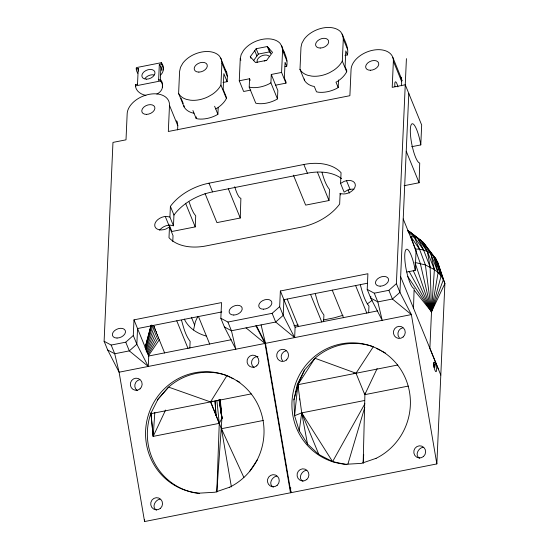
<?xml version="1.0" encoding="UTF-8"?>
<svg xmlns="http://www.w3.org/2000/svg" width="549" height="549" viewBox="0 0 549 549"><rect width="100%" height="100%" fill="white"/><g stroke="black" fill="none" stroke-linecap="round" stroke-linejoin="round"><path stroke-width="0.82" d="M299.493 399.94L299.514 398.917M363.164 463.088L364.948 392.974M216.807 491.952L219.264 423.354L216.889 400.523M290.716 487.67L290.483 492.782L144.572 521.55L119.099 372.201L107.666 349.974L104.111 341.272L112.964 142.404L126.009 139.83L127.169 113.691A22.097 14.377 -22.2 0 1 149.005 94.366A22.097 14.377 -22.2 0 1 169.49 105.346L177.794 125.7L177.608 129.921M145.904 95.402A13.526 9.834 2.6 0 1 135.507 85.898L135.569 84.594L137.525 84.21L138.224 68.501L136.262 68.92A13.526 9.834 2.6 0 0 137.833 73.278M136.262 68.92L136.324 67.616L161.337 62.682A13.526 9.834 2.6 0 1 162.991 70.148M133.99 319.847L148.745 355.999L148.278 366.451L136.845 344.223L133.29 335.521L133.99 319.847L221.535 302.588L220.842 318.262L224.39 326.964L235.83 349.191L231.458 330.752L227.904 322.043L220.842 318.262M158.963 80.353L158.627 80.051L159.327 64.343L161.282 63.986L161.337 62.682M160.315 79.921L160.905 66.724L159.327 64.343M156.856 94.078A13.526 9.834 2.6 0 0 160.528 80.971L160.583 79.66L158.627 80.051M144.572 521.55L144.648 519.841M169.49 105.346L168.323 131.492L349.891 95.698L351.058 69.551A22.097 14.377 -22.2 0 1 372.888 50.227A22.097 14.377 -22.2 0 1 393.372 61.207L401.683 81.561L401.491 85.781M159.635 230.161A9.525 6.197 -22.2 0 1 167.678 225.344L170.025 225.097L173.47 225.776L169.916 217.075L166.471 216.395L164.124 216.635A9.525 6.197 -22.2 0 0 154.715 224.966A9.525 6.197 -22.2 0 0 163.54 229.702L165.915 229.015L169.476 226.95L168.996 237.69A45.718 29.749 -22.2 0 0 206.211 245.89L301.051 227.19A45.718 29.749 -22.2 0 0 339.659 204.043L340.14 193.31L341.416 193.77A9.525 6.197 -22.2 0 0 354.956 187.168A9.525 6.197 -22.2 0 0 346.515 180.683L344.148 181.369L340.579 183.428L344.134 192.136L347.695 190.071L350.07 189.384A9.525 6.197 -22.2 0 1 353.899 189.24M169.916 217.075L170.396 206.342A45.718 29.749 -22.2 0 1 209.004 183.188L303.844 164.494A45.718 29.749 -22.2 0 1 341.059 172.695L340.579 183.428M194.01 113.204L192.047 112.806A23.641 15.386 -22.2 0 1 184.08 106.863L178.61 93.474L179.598 71.397L180.491 67.335L182.769 63.259A22.097 14.377 -22.2 0 1 219.415 56.039L221.364 59.271L221.913 63.053L220.924 85.129L226.394 98.518A23.641 15.386 -22.2 0 1 217.747 107.741L215.716 108.922M172.77 241.436L173.031 235.658L169.476 226.95M173.47 225.776L173.951 215.043L170.396 206.342M184.08 106.863L184.128 105.689M218.2 107.583L217.898 114.281L215.881 115.455A23.641 15.386 -22.2 0 1 198.148 118.948L196.192 118.557L196.268 116.882M226.394 98.518L226.442 97.345L223.168 89.309L223.862 73.635L227.142 81.671L222.997 82.487M227.142 81.671L227.375 76.448L226.826 72.667L225.296 70.121M250.776 90.084L243.639 91.491L239.268 80.778L240.249 58.702L241.148 54.639L243.427 50.57A22.097 14.377 -22.2 0 1 280.072 43.344L282.021 46.583L282.57 50.364L281.582 72.434L285.954 83.146L275.653 85.177M205.017 193.447L216.917 222.613L240.263 218.015L240.887 198.278A20.004 4.365 78.8 0 1 234.725 186.715M281.582 72.434L271.281 74.465L277.835 90.537L277.458 98.902L275.44 100.076A23.641 15.386 -22.2 0 1 257.707 103.569L255.759 103.178L249.205 87.119L249.575 78.747L239.268 80.778M277.458 98.902L270.904 82.837L271.281 74.465M285.954 83.146L286.008 81.973L284.368 77.958L285.068 62.284L286.708 66.299L285.048 66.628M286.708 66.299C288.342 58.702 283.902 52.203 281.328 45.43M280.361 290.991L295.115 327.149L294.648 337.594L283.215 315.366L279.661 306.665L280.361 290.991L367.905 273.731L367.212 289.405L370.76 298.107L382.2 320.335L377.822 301.895L374.274 293.193L367.212 289.405M299.994 69.414L300.982 47.338L301.875 43.275L304.153 39.199A22.097 14.377 -22.2 0 1 340.799 31.979L342.748 35.211L343.297 38.993L342.308 61.069L346.68 71.782A23.641 15.386 -22.2 0 1 338.04 81.005L336.002 82.185L338.191 87.538L336.173 88.718A23.641 15.386 -22.2 0 1 318.434 92.211L316.485 91.82L314.303 86.461L312.34 86.069A23.641 15.386 -22.2 0 1 304.366 80.127L299.994 69.414A23.641 15.386 -22.2 0 0 307.962 75.357L311.88 76.139A23.641 15.386 -22.2 0 0 329.613 72.646L333.668 70.293A23.641 15.386 -22.2 0 0 342.308 61.069M304.366 80.127L304.421 78.946M407.996 230.655L423.258 242.425L435.981 259.114L437.779 262.6L444.889 283.51L436.853 463.926L290.943 492.693L291.018 490.991M338.191 87.538L338.527 80.01M346.68 71.782L346.735 70.608L345.095 66.587L345.795 50.913L347.435 54.934L344.944 55.422M347.435 54.934C349.068 47.338 344.628 40.839 342.054 34.059M370.836 296.46L370.76 298.107L377.822 301.895L392.418 299.02L399.946 292.356L408.799 93.488M393.372 61.207L392.206 87.353L405.251 84.779L421.673 125.021L420.788 144.915L411.613 146.727M436.853 463.926L411.379 314.584L399.946 292.356L396.392 283.648L406.418 58.64M413.514 308.215L414.131 288.479A20.004 4.365 78.8 0 1 406.02 268.591A20.004 4.365 78.8 0 1 406.884 249.198A20.004 4.365 78.8 0 1 414.996 269.085L415.195 270.376L406.857 272.023M415.195 270.376L416.087 250.481L403.213 218.948M404.091 185.713L419.1 182.755L419.724 163.019A20.004 4.365 78.8 0 1 411.606 143.131A20.004 4.365 78.8 0 1 412.471 123.738A20.004 4.365 78.8 0 1 420.589 143.625L420.788 144.915M169.291 225.193L171.871 231.5L195.218 226.895L195.719 215.881L193.55 212.847L191.292 208.092L189.096 201.929M189.824 348.121L190.132 341.341C185.384 335.261 183.592 327.527 181.527 320.245M293.427 175.165L305.656 205.12L329.002 200.522L329.503 189.501C325.591 184.546 323.725 178.363 322.002 172.379M323.608 321.741L323.917 314.961C319.168 308.888 317.377 301.154 315.311 293.873M368.654 312.861L368.969 306.081C364.213 300.008 362.429 292.267 360.364 284.993M363.198 463.088L363.706 454.565M220.3 399.617L221.92 418.263L219.264 423.354L153.171 436.386L154.818 412.45M407.907 230.71L420.63 240.023L430.739 253.514L434.383 269.607L431.507 311.75L429.881 348.327L438.624 369.751M216.834 491.945L221.92 418.263L219.991 399.562M434.177 367.398L434.204 364.9L433.484 363.136L434.184 364.9L434.19 367.398M353.46 373.341L356.026 373.245L373.32 346.742A60.96 59.079 -72.8 0 0 314.954 358.25L304.482 370.115L297.867 384.712L294.587 415.703L299.212 430.759L307.495 444.004L318.88 454.545L331.829 461.249M138.224 68.501L138.17 68.92A11.618 8.448 2.6 0 0 138.65 71.109M137.47 84.594L137.525 84.21M299.212 430.759L301.724 412.882L297.867 384.712L314.954 358.25L356.026 373.245L364.769 394.669L408.271 386.091M419.978 239.892L423.258 242.425L433.621 256.067L438.075 272.62L431.507 311.75L414.481 290.524M297.874 388.019L298.718 383.84M364.447 400.523L301.724 412.882L294.587 415.703L293.941 399.857L297.318 384.314L304.482 370.115M145.265 347.332L151.05 325.468L145.135 347.421M193.55 329.976L195.314 321.968A61.09 39.754 -22.2 0 1 198.004 316.293M293.941 399.857L297.867 384.712L397.826 365.003M409.053 271.33L431.507 311.75L444.889 283.51C443.187 277.78 439.179 273.059 434.383 269.607L427.39 251.504L417.611 238.191L410.618 236.31L415.222 249.061C420.692 248.965 426.244 250.31 430.739 253.514C438.37 258.387 437.903 268.468 441.094 275.996L431.507 311.75L407.783 276.572M145.279 348.011L151.792 325.001M347.929 464.015L364.762 407.406M145.56 349.068L152.903 325.523M145.979 350.2L154.42 326.23M435.817 259.348L437.779 262.6L443.386 279.654L431.507 311.75L413.28 270.623M146.24 351.93L155.484 328.933M150.186 329.373L150.858 327.822M147.036 352.403L156.616 331.582M150.913 412.882L153.171 436.386L165.592 410.041M364.769 394.669L377.149 368.557M153.171 436.386L150.948 413.164L158.112 398.972L168.584 387.107A60.96 59.079 -72.8 0 1 226.95 375.598L229.997 377.177M147.557 353.515L157.481 334.643M346.844 464.66L332.591 461.647L364.886 403.735M148.004 354.702L158.537 337.093M226.95 375.598L210.521 401.93L221.453 428.707L243.873 477.445M249.788 471.193L257.357 459.836M148.34 355.93L159.368 339.659M250.282 56.725L256.157 48.731L267.281 46.535L272.537 52.34L266.663 60.335L255.539 62.531L250.282 56.725L250.907 58.256M253.46 60.733L258.339 54.083L269.463 51.894L270.739 53.301L268.557 47.941M157.371 400.056L168.584 387.107L210.521 401.93L212.937 401.072M104.111 341.272L111.172 345.06L125.762 342.185L133.29 335.521M227.904 322.043L272.132 313.328L279.661 306.665M374.274 293.193L388.864 290.311L396.392 283.648M270.904 82.837L268.886 84.011A23.641 15.386 -22.2 0 1 251.154 87.511L249.205 87.119M160.034 499.151C155.141 499.693 151.188 507.619 156.65 510.138M276.765 476.141C271.872 476.683 267.919 484.609 273.381 487.121M306.404 470.301C301.504 470.836 297.558 478.762 303.021 481.281M423.135 447.284C418.235 447.826 414.289 455.752 419.752 458.271M343.043 315.27L334.334 317.796L323.395 319.957M135.507 85.898L160.528 80.971M173.951 215.043A45.718 29.749 -22.2 0 1 212.552 191.896L307.399 173.196A45.718 29.749 -22.2 0 1 341.581 178.617M221.81 311.935L137.545 328.549L136.845 344.223L129.317 350.886L114.727 353.762L107.659 349.974M367.288 283.257L283.908 299.692L283.215 315.366L275.687 322.03L231.458 330.752L224.39 326.964M293.948 325.756L298.155 324.933M148.745 355.999L231.294 339.728M295.115 327.149L377.657 310.871M150.282 413.802L251.236 393.901M263.266 420.465L221.453 428.707L231.383 486.888M414.955 262.449L425.386 264.947L434.383 269.607M407.832 231.129L410.192 231.987L418.015 238.383M376.36 348.32L380.169 350.296M381.692 351.086L385.501 353.055M231.52 377.966L233.044 378.755M236.845 380.731L239.892 382.31M297.318 384.314L297.867 384.712M443.386 279.654L435.981 259.114L432.331 254.956M424.137 244.319L425.454 245.334L426.484 247.359M408.497 232.502L414.255 236.942L423.643 250.076L430.121 267.027L431.507 311.75L415.222 263.252M294.648 337.594L275.687 322.03L272.132 313.328M246.048 327.877L265.009 343.441L290.483 492.782M148.278 366.451L129.317 350.886L125.762 342.185M428.817 250.66L435.981 259.114M410.618 236.31L419.56 249.26L425.386 264.947L431.507 311.75L420.294 263.403L415.222 249.061M307.495 444.004L301.724 412.882L332.591 461.647M401.683 81.561L401.134 77.786L400.441 76.627L402.081 80.648L401.244 79.255M282.804 50.041L284.059 52.121M176.552 120.766L177.245 121.919L177.794 125.7M420.63 240.023L427.39 251.504L430.121 267.027M256.321 325.564L265.469 343.351L290.943 492.693M255.861 325.653L265.009 343.441L119.099 372.201L114.727 353.762L111.172 345.06M417.611 238.191L423.643 250.076M414.255 236.942L419.56 249.26M301.724 412.882L318.88 454.545M392.83 57.432L401.134 77.786M406.233 151.222L419.1 182.755M343.297 38.993L347.668 49.705M400.64 276.682L440.813 375.104M346.515 180.683L350.07 189.384M348.128 189.933L349.418 193.09M388.864 290.311L392.418 299.02L411.379 314.584L265.469 343.351L261.091 324.905M282.57 50.364L286.942 61.076M340.14 193.31L340.785 194.888M267.281 46.535L269.463 51.894M317.418 172.139L329.002 200.522M355.594 285.562L366.856 313.156M303.844 164.494L307.399 173.196M256.157 48.731L258.339 54.083M254.729 50.673L256.918 56.025M249.575 78.747L250.2 80.278M240.249 58.702L240.874 60.232M332.248 290.167L343.509 317.761M220.671 58.119L226.133 71.514M221.913 63.053L227.375 76.448M310.542 294.442L321.803 322.037M214.618 106.245L217.898 114.281M287.196 299.047L298.457 326.641M228.363 188.842L240.263 218.015M192.919 110.521L196.192 118.557M181.149 98.381L183.236 103.493M209.004 183.188L212.552 191.896M185.562 203.24L195.218 226.895M165.297 216.519L168.852 225.22M198.464 316.54L209.725 344.134M191.402 317.253L194.614 325.132M176.757 320.822L188.019 348.416M153.411 325.42L164.673 353.014M210.775 401.909L219.264 423.354M430.739 253.514L438.075 272.62M433.621 256.067L441.094 275.996M218.921 399.665L221.92 418.263L219.71 399.603M219.175 399.651L221.92 418.263L219.449 399.727M214.934 400.921L215.983 415.319L215.146 400.832M282.536 360.768A6.094 5.909 -72.8 0 1 286.063 350.818M399.267 337.752A6.094 5.909 -72.8 0 1 402.794 327.801M199.61 493.537A60.96 59.079 -72.8 0 1 187.024 490.779M186.221 490.504A60.96 59.079 -72.8 0 1 150.948 413.164M254.043 367.665A6.094 5.909 -72.8 0 1 257.975 356.562M137.312 390.675A6.094 5.909 -72.8 0 1 139.7 379.668M206.156 336.063A61.09 39.754 -22.2 0 1 184.32 319.079M372.085 300.33A61.09 39.754 -22.2 0 1 367.254 303.892M394.957 86.694A6.856 1.496 78.8 0 1 395.52 81.787A6.856 1.496 78.8 0 1 397.929 86.859M220.924 85.129A23.641 15.386 -22.2 0 1 212.285 94.353L208.229 96.706A23.641 15.386 -22.2 0 1 190.496 100.199L186.585 99.417A23.641 15.386 -22.2 0 1 178.61 93.474M257.2 62.353A6.856 4.461 -22.2 0 1 261.276 56.039A6.856 4.461 -22.2 0 1 269.387 56.417M264.282 61.035A6.856 4.461 -22.2 0 1 265.991 60.541M160.905 66.724A11.618 8.448 2.6 0 1 161.269 70.382M161.282 63.986A13.526 9.834 2.6 0 1 160.74 74.904M135.733 85.877A13.526 9.834 2.6 0 1 135.569 84.594M160.583 79.66A13.526 9.834 2.6 0 1 162.236 87.133M145.025 78.418A6.856 4.461 -22.2 0 1 154.077 74.925M433.985 362.34L433.813 362.8A4.831 1.057 78.8 0 0 434.444 368.702A4.831 1.057 78.8 0 0 436.235 371.543L436.414 371.083A4.831 1.057 78.8 0 0 435.776 365.181A4.831 1.057 78.8 0 0 433.985 362.34M229.736 487.176L214.982 492.24L199.52 493.132A60.96 59.079 -72.8 0 1 151.14 407.681A60.96 59.079 -72.8 0 1 246.762 388.829A60.96 59.079 -72.8 0 1 229.736 487.176M376.099 458.326L361.352 463.39L345.891 464.276A60.96 59.079 -72.8 0 1 297.51 378.824A60.96 59.079 -72.8 0 1 393.132 359.972A60.96 59.079 -72.8 0 1 376.099 458.326M306.788 479.49A6.094 5.909 -72.8 0 0 305.024 469.148A6.094 5.909 -72.8 0 0 297.146 476.045A6.094 5.909 -72.8 0 0 306.788 479.49M423.519 456.473A6.094 5.909 -72.8 0 0 421.756 446.138A6.094 5.909 -72.8 0 0 413.877 453.035A6.094 5.909 -72.8 0 0 423.519 456.473M286.406 359.993A6.094 5.909 -72.8 0 0 284.643 349.651A6.094 5.909 -72.8 0 0 276.765 356.548A6.094 5.909 -72.8 0 0 286.406 359.993M403.138 336.976A6.094 5.909 -72.8 0 0 401.374 326.641A6.094 5.909 -72.8 0 0 393.496 333.531A6.094 5.909 -72.8 0 0 403.138 336.976M277.149 485.33A6.094 5.909 -72.8 0 0 275.385 474.995A6.094 5.909 -72.8 0 0 267.514 481.885A6.094 5.909 -72.8 0 0 277.149 485.33M160.418 508.347A6.094 5.909 -72.8 0 0 158.654 498.005A6.094 5.909 -72.8 0 0 150.783 504.902A6.094 5.909 -72.8 0 0 160.418 508.347M256.767 365.833A6.094 5.909 -72.8 0 0 255.004 355.491A6.094 5.909 -72.8 0 0 247.132 362.388A6.094 5.909 -72.8 0 0 256.767 365.833M140.036 388.843A6.094 5.909 -72.8 0 0 138.273 378.508A6.094 5.909 -72.8 0 0 130.401 385.405A6.094 5.909 -72.8 0 0 140.036 388.843M117.033 338.047A6.856 4.461 -22.2 0 0 125.33 330.704A6.856 4.461 -22.2 0 0 114.439 330.759A6.856 4.461 -22.2 0 0 117.033 338.047M233.764 315.037A6.856 4.461 -22.2 0 0 242.061 307.694A6.856 4.461 -22.2 0 0 231.17 307.749A6.856 4.461 -22.2 0 0 233.764 315.037M263.403 309.19A6.856 4.461 -22.2 0 0 271.7 301.847A6.856 4.461 -22.2 0 0 260.809 301.909A6.856 4.461 -22.2 0 0 263.403 309.19M380.134 286.18A6.856 4.461 -22.2 0 0 388.431 278.837A6.856 4.461 -22.2 0 0 377.54 278.892A6.856 4.461 -22.2 0 0 380.134 286.18M370.314 70.258A6.856 4.461 -22.2 0 0 378.611 62.915A6.856 4.461 -22.2 0 0 367.72 62.97A6.856 4.461 -22.2 0 0 370.314 70.258M146.425 114.391A6.856 4.461 -22.2 0 0 154.729 107.048A6.856 4.461 -22.2 0 0 143.838 107.11A6.856 4.461 -22.2 0 0 146.425 114.391M198.848 72.104A6.856 4.461 -22.2 0 0 207.151 64.755A6.856 4.461 -22.2 0 0 196.261 64.816A6.856 4.461 -22.2 0 0 198.848 72.104M320.232 48.044A6.856 4.461 -22.2 0 0 328.535 40.695A6.856 4.461 -22.2 0 0 317.645 40.756A6.856 4.461 -22.2 0 0 320.232 48.044M146.521 79.166A6.856 4.461 -22.2 0 0 154.818 71.823A6.856 4.461 -22.2 0 0 143.927 71.885A6.856 4.461 -22.2 0 0 146.521 79.166"/></g></svg>
